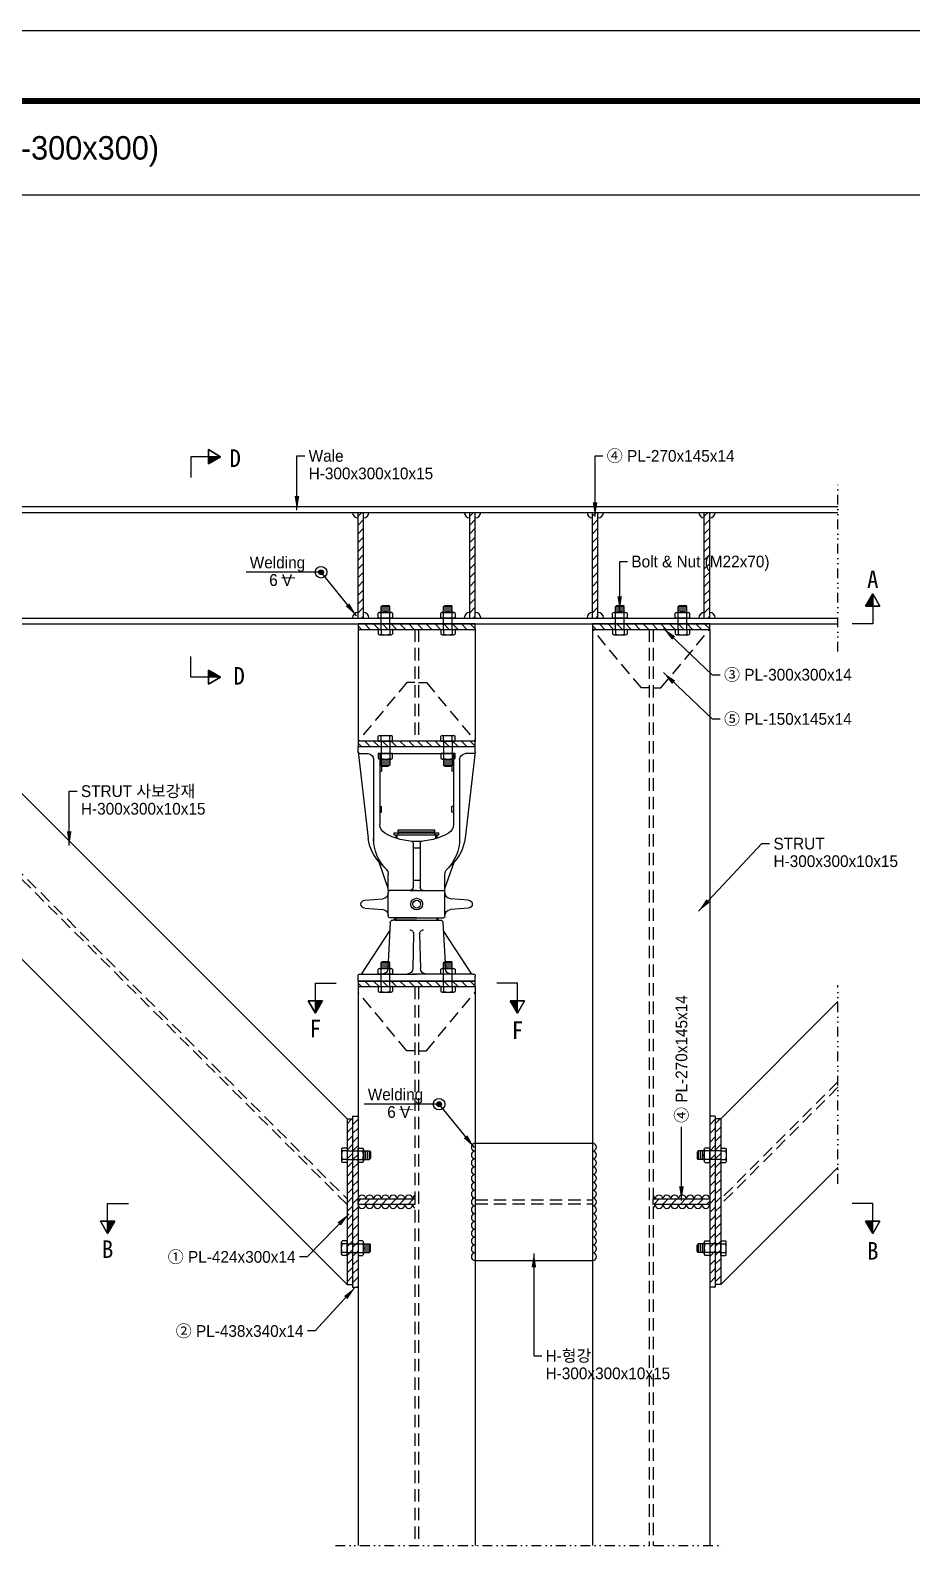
# Model space of a CAD drawing. Header units: millimetres. Extents: x 1073475 to 2890243, y -1340830 to -367733.
# Drawn here: x 2740771 to 2743025, y -371644 to -367733 of the extents above; entities that cross this region are included whole.
import ezdxf
from ezdxf.enums import TextEntityAlignment as Align

# ---------------------------------------------------------------- set-up
doc = ezdxf.new("R2010")
doc.units = ezdxf.units.MM
doc.header["$LTSCALE"] = 50
doc.linetypes.add('DIVIDE', pattern=[1.25, 0.5, -0.25, 0, -0.25, 0, -0.25])
doc.linetypes.add('HIDDEN', pattern=[9.525, 6.35, -3.175])
for name, color, linetype in [('11', 11, 'Continuous'), ('C-BN', 1, 'Continuous'), ('C-CEN-DI', 1, 'DIVIDE'), ('C-DIM', 7, 'Continuous'), ('C-li', 41, 'Continuous'), ('C-PLATE', 135, 'Continuous'), ('C-ST-CEN', 1, 'HIDDEN'), ('C-WALE-1', 3, 'Continuous'), ('C-WALE-2', 1, 'Continuous'), ('C-WELDING', 41, 'Continuous'), ('C-단면', 7, 'Continuous'), ('TEX', 3, 'Continuous'), ('TEXT', 3, 'Continuous'), ('TITLE-2', 3, 'Continuous'), ('유압JACK', 2, 'Continuous')]:
    doc.layers.add(name, color=color, linetype=linetype)
doc.styles.add('RXHG', font='arial.ttf')
doc.styles.add('굴림', font='')
doc.styles.add('돋움', font='')
doc.styles.get('굴림').set_extended_font_data('DotumChe')
doc.styles.get('돋움').set_extended_font_data('Dotum')
doc.dimstyles.new('SAM-LE-LE-상', dxfattribs={"dimscale": 0.1, "dimtxt": 300, "dimasz": 360, "dimexe": 70, "dimexo": 0, "dimgap": 100, "dimtad": 1, "dimdec": 0, "dimzin": 0, "dimdsep": 46, "dimlunit": 6, "dimtxsty": '돋움', "dimblk": 'NONE', "dimcen": 100, "dimclrd": 8, "dimclre": 8, "dimclrt": 256, "dimadec": 0, "dimazin": 0, "dimtfac": 1, "dimtdec": 0, "dimtix": 1, "dimtmove": 2, "dimatfit": 3, "dimfxl": 70, "dimtolj": 1, "dimtzin": 0, "dimlwd": -1, "dimlwe": -1, "dimarcsym": 0})
pattern_1 = [(45, (3192596.885, -1368010.197), (-11.22532015, 11.22532015), [])]

# ---------------------------------------------------------------- blocks, each defined once
blk = doc.blocks.new('dbox')
at = {"layer": '11'}
blk.add_line((4288, 57600), (81088, 57600), dxfattribs=at)
at = {"layer": '11', "const_width": 150}
blk.add_lwpolyline([(81088, 1800), (4288, 1800), (4288, 57600), (81088, 57600)], close=True, dxfattribs=at)
at = {"layer": 'TEXT', "color": 7}
blk.add_line((0, 59400), (84100, 59400), dxfattribs=at)
at = {"layer": 'TEX', "color": 6, "linetype": 'Continuous', "style": 'RXHG', "width": 1}
for tag, p in [('일자', (76628, 15972)), ('축척', (76628, 13925)), ('설계번호', (76684, 12170))]:
    blk.add_attdef(tag, p, '', height=300, dxfattribs=at)
at = {"layer": 'TEX', "color": 7, "linetype": 'Continuous', "style": 'RXHG', "width": 1}
blk.add_attdef('파일명', (81840, 4453), '', height=300, rotation=90, dxfattribs=at)
at = {"layer": 'TEX', "linetype": 'Continuous', "style": 'RXHG', "width": 1}
for tag, p in [('도면명-1', (77799, 3389)), ('도면명-2', (77799, 2662))]:
    blk.add_attdef(tag, text='', height=400, dxfattribs=at).set_placement(p, align=Align.CENTER)
blk = doc.blocks.new('1231456756')
at = {"layer": 'C-BN'}
for p, q in [((0, 14.8), (0, -14.8)), ((14.1, 11), (0, 11)), ((14.1, 18.5), (1.8, 18.5)), ((14.1, 18.5), (14.1, -18.3)), ((42.1, -18.5), (42.1, 18.5)), ((42.1, 18.5), (54.3, 18.5)), ((42.1, 11), (71.6, 11)), ((56.1, 14.8), (56.1, -14.8)), ((60.6, 11), (60.6, -11)), ((65.6, 11), (65.6, -11)), ((70.6, 11), (70.6, -11)), ((71.6, 11), (74.1, 7.5)), ((74.1, 7.5), (74.1, -7.5)), ((14.1, -11), (0, -11)), ((14.1, -18.5), (1.8, -18.5)), ((14.1, -18.5), (14.1, -16.3)), ((42.1, -11), (71.6, -11)), ((54.3, -18.5), (42.1, -18.5)), ((71.6, -11), (74.1, -7.5))]:
    blk.add_line(p, q, dxfattribs=at)
at = {"layer": 'C-BN', "linetype": 'HIDDEN', "ltscale": 0.5}
for p, q in [((14.1, 11), (42.1, 11)), ((14.1, -11), (42.1, -11))]:
    blk.add_line(p, q, dxfattribs=at)
at = {"layer": 'C-BN'}
for centre, radius, start, end in [((4.8, 14.8), 4.82, 128.9483, 231.0517), ((34.7, 0), 34.7, 161.5074, 198.4926), ((51.3, 14.8), 4.82, 308.9483, 51.0517), ((21.4, 0), 34.7, 341.5074, 18.4926), ((4.8, -14.8), 4.82, 128.9483, 231.0517), ((51.3, -14.8), 4.82, 308.9483, 51.0517)]:
    blk.add_arc(centre, radius, start, end, dxfattribs=at)
blk = doc.blocks.new('A$C4D603F2C')
at = {"layer": 'C-BN'}
for p, q in [((-18.5, 0), (-18.5, 12.3)), ((-18.5, 0), (-16.3, 0)), ((18.5, 0), (-18.3, 0)), ((14.8, 14.1), (-14.8, 14.1)), ((-11, 0), (-11, 14.1)), ((11, 0), (11, 14.1)), ((18.5, 0), (18.5, 12.3)), ((-18.5, -29), (18.5, -29)), ((-18.5, -41.3), (-18.5, -29)), ((-11, -29), (-11, -58.5)), ((11, -29), (11, -58.5)), ((18.5, -29), (18.5, -41.3)), ((14.8, -43.1), (-14.8, -43.1)), ((11, -47.5), (-11, -47.5)), ((11, -52.5), (-11, -52.5)), ((11, -57.5), (-11, -57.5)), ((-11, -58.5), (-7.5, -61)), ((7.5, -61), (-7.5, -61)), ((11, -58.5), (7.5, -61))]:
    blk.add_line(p, q, dxfattribs=at)
at = {"layer": 'C-BN', "linetype": 'HIDDEN', "ltscale": 0.5}
for p, q in [((-11, 0), (-11, -29)), ((11, 0), (11, -29))]:
    blk.add_line(p, q, dxfattribs=at)
at = {"layer": 'C-BN'}
for centre, radius, start, end in [((-14.8, 9.2), 4.82, 38.9483, 141.0517), ((0, -20.6), 34.7, 71.5074, 108.4926), ((14.8, 9.2), 4.82, 38.9483, 141.0517), ((-14.8, -38.2), 4.82, 218.9483, 321.0517), ((0, -8.4), 34.7, 251.5074, 288.4926), ((14.8, -38.2), 4.82, 218.9483, 321.0517)]:
    blk.add_arc(centre, radius, start, end, dxfattribs=at)
blk = doc.blocks.new('A$C26452653')
at = {"layer": '유압JACK'}
for p, q in [((0, 600), (0, 587)), ((0, 600), (300, 600)), ((300, 600), (0, 600)), ((300, 600), (300, 587)), ((5, 582), (61.5, 582)), ((5, 582), (150, 582)), ((5, 582), (125.3, 582)), ((9, 582), (81.6, 471.2)), ((82.7, 449.7), (76.5, 567.8)), ((295, 582), (139.4, 582)), ((142.3, 479.2), (140.3, 567.3)), ((157.7, 479.2), (159.7, 567.3)), ((295, 582), (174.7, 582)), ((217.3, 449.7), (223.5, 567.8)), ((291, 582), (218.4, 471.2)), ((295, 582), (238.5, 582)), ((77.5, 434), (77.5, 431.8)), ((77.5, 431.8), (77.5, 372)), ((150, 438), (81.5, 438)), ((150, 444), (88.7, 444)), ((94.6, 444), (94.6, 438)), ((94.6, 444), (205.4, 444)), ((94.6, 438), (205.4, 438)), ((97.6, 444), (97.6, 438)), ((150, 444), (211.3, 444)), ((150, 438), (218.5, 438)), ((202.4, 444), (202.4, 438)), ((205.4, 444), (205.4, 438)), ((222.5, 434), (222.5, 431.8)), ((222.5, 431.8), (222.5, 372)), ((17.5, 413), (63.7, 416.9)), ((17.5, 393), (63.7, 389.1)), ((282.5, 413), (236.3, 416.9)), ((282.5, 393), (236.3, 389.1)), ((77.5, 363), (54.2, 295.5)), ((77.5, 374.2), (77.5, 372)), ((77.5, 373), (77.5, 372)), ((133.5, 368), (77.5, 368)), ((77.5, 368), (77.5, 327.3)), ((150, 368), (81.5, 368)), ((133.5, 368), (222.5, 368)), ((141, 247.2), (141, 360.5)), ((150, 368), (218.5, 368)), ((159, 247.2), (159, 360.5)), ((222.5, 374.2), (222.5, 372)), ((222.5, 373), (222.5, 372)), ((222.5, 368), (222.5, 327.3)), ((222.5, 363), (245.8, 295.5)), ((141, 341.4), (159, 341.4)), ((69.5, 311), (57.4, 298.8)), ((230.5, 311), (242.6, 298.8)), ((40, 33), (40, 244.1)), ((100.6, 235.2), (100.6, 226)), ((141, 258.7), (159, 258.7)), ((199.4, 235.2), (199.4, 226)), ((260, 33), (260, 244.1)), ((0, 13), (26, 234.5)), ((56, 21), (56, 199.5)), ((92.2, 226), (92.2, 221)), ((92.2, 226), (207.2, 226)), ((92.2, 221), (207.2, 221)), ((97.6, 234.2), (97.6, 226)), ((97.6, 226), (197, 226)), ((102.5, 226), (102.5, 221)), ((103, 226), (103, 221)), ((103, 221), (195, 221)), ((103, 218), (103, 213)), ((103, 218), (195, 218)), ((103, 213), (197, 213)), ((105, 221), (105, 218)), ((195, 221), (197, 221)), ((195, 221), (195, 218)), ((195, 218), (197, 218)), ((197, 226), (197, 221)), ((197, 226), (197, 221)), ((197, 226), (202.4, 226)), ((197, 218), (197, 213)), ((197.4, 226), (197.4, 221)), ((202.4, 234.2), (202.4, 226)), ((207.2, 226), (207.2, 221)), ((244, 21), (244, 199.5)), ((300, 13), (274, 234.5)), ((56, 168), (60, 168)), ((60, 168), (60, 153)), ((240, 168), (240, 153)), ((244, 168), (240, 168)), ((56, 153), (60, 153)), ((244, 153), (240, 153)), ((56, 63), (60, 63)), ((56, 48), (60, 48)), ((60, 48), (60, 63)), ((244, 63), (240, 63)), ((240, 48), (240, 63)), ((244, 48), (240, 48)), ((0, 13), (0, 0)), ((0, 0), (300, 0)), ((5, 18), (25, 18)), ((59, 18), (241, 18)), ((295, 18), (275, 18)), ((300, 13), (300, 0))]:
    blk.add_line(p, q, dxfattribs=at)
for centre, radius, start, end in [((5, 587), 5, 180, 270), ((295, 587), 5, 270, 0), ((61.5, 567), 15, 3, 90), ((125.3, 567), 15, 1.2674, 90), ((174.7, 567), 15, 90, 178.7326), ((238.5, 567), 15, 90, 177), ((132.3, 479), 10, 270, 1.2674), ((167.7, 479), 10, 178.7326, 270), ((62.5, 431.8), 15, 274.7636, 0), ((81.5, 434), 4, 90, 180), ((88.7, 450), 6, 183, 270), ((211.3, 450), 6, 270, 357), ((218.5, 434), 4, 0, 90), ((237.5, 431.8), 15, 180, 265.2364), ((17.5, 403), 10, 90, 270), ((150, 403), 15, 90, 270), ((150, 403), 10, 90, 270), ((150, 403), 15, 270, 90), ((150, 403), 10, 270, 90), ((282.5, 403), 10, 270, 90), ((62.5, 374.2), 15, 0, 85.2364), ((81.5, 372), 4, 180, 270), ((133.5, 360.5), 7.5, 0, 90), ((166.5, 360.5), 7.5, 90, 180), ((218.5, 372), 4, 270, 0), ((237.5, 374.2), 15, 94.7636, 180), ((150, 236), 110, 135.3602, 180), ((57.5, 327.3), 20, 315.3602, 0), ((242.5, 327.3), 20, 180, 224.6398), ((150, 236), 110, 0, 44.6398), ((135.2, 221.1), 110, 135, 172.9969), ((164.8, 221.1), 110, 7.0031, 45), ((150, 78.8), 164, 90, 119.7623), ((136, 247.2), 5, 274.7518, 0), ((150, 78.8), 164, 60.2377, 90), ((164, 247.2), 5, 180, 265.2482), ((81, 199.5), 25, 119.7623, 180), ((219, 199.5), 25, 0, 60.2377), ((5, 13), 5, 90, 180), ((25, 33), 15, 270, 0), ((59, 21), 3, 180, 270), ((241, 21), 3, 270, 0), ((275, 33), 15, 180, 270), ((295, 13), 5, 0, 90)]:
    blk.add_arc(centre, radius, start, end, dxfattribs=at)
blk = doc.blocks.new('_None')

msp = doc.modelspace()

# ---------------------------------------------------------------- hatches: boundary and pattern name
at = {"layer": 'C-DIM'}
h = msp.add_hatch(color=1, dxfattribs=at)
edge = h.paths.add_edge_path()
edge.add_arc((2741514.4, -369118.8), 6.17, 0, 360)
h = msp.add_hatch(color=1, dxfattribs=at)
edge = h.paths.add_edge_path()
edge.add_arc((2741816.4, -370479.7), 6.17, 0, 360)
at = {"layer": 'C-PLATE'}
h = msp.add_hatch(dxfattribs=at)
h.set_pattern_fill('ANSI31', color=256, scale=5, style=0)
h.set_pattern_definition([(45, (4917496.382, -113448.582), (-11.22532015, 11.22532015), [])])
h.paths.add_polyline_path([(2741623, -368965.9), (2741609, -368965.9), (2741609, -369235.9), (2741623, -369235.9)])
h = msp.add_hatch(dxfattribs=at)
h.set_pattern_fill('ANSI31', color=256, scale=5, style=0)
h.set_pattern_definition([(45, (4917782.382, -113448.582), (-11.22532015, 11.22532015), [])])
h.paths.add_polyline_path([(2741909, -368965.9), (2741895, -368965.9), (2741895, -369235.9), (2741909, -369235.9)])
h = msp.add_hatch(dxfattribs=at)
h.set_pattern_fill('ANSI31', color=256, scale=5, style=0)
h.set_pattern_definition([(45, (4918096.382, -113448.582), (-11.22532015, 11.22532015), [])])
h.paths.add_polyline_path([(2742223, -368965.9), (2742209, -368965.9), (2742209, -369235.9), (2742223, -369235.9)])
h = msp.add_hatch(dxfattribs=at)
h.set_pattern_fill('ANSI31', color=256, scale=5, style=0)
h.set_pattern_definition([(45, (4918382.382, -113448.582), (-11.22532015, 11.22532015), [])])
h.paths.add_polyline_path([(2742509, -368965.9), (2742495, -368965.9), (2742495, -369235.9), (2742509, -369235.9)])
h = msp.add_hatch(dxfattribs=at)
h.set_pattern_fill('ANSI31', color=256, scale=5, angle=90, style=0)
h.set_pattern_definition([(135, (4920136.493, -114066.585), (-11.22532015, -11.22532015), [])])
h.paths.add_polyline_path([(2741909, -369264.9), (2741909, -369250.9), (2741609, -369250.9), (2741609, -369264.9)])
h = msp.add_hatch(dxfattribs=at)
h.set_pattern_fill('ANSI31', color=256, scale=5, angle=90, style=0)
h.set_pattern_definition([(135, (4920736.493, -114066.585), (-11.22532015, -11.22532015), [])])
h.paths.add_polyline_path([(2742509, -369264.9), (2742509, -369250.9), (2742209, -369250.9), (2742209, -369264.9)])
h = msp.add_hatch(dxfattribs=at)
h.set_pattern_fill('ANSI31', color=256, scale=5, angle=90, style=0)
h.set_pattern_definition([(135, (4920136.493, -114366.585), (-11.22532015, -11.22532015), [])])
h.paths.add_polyline_path([(2741909, -369564.9), (2741909, -369550.9), (2741609, -369550.9), (2741609, -369564.9)])
h = msp.add_hatch(dxfattribs=at)
h.set_pattern_fill('ANSI31', color=256, scale=5, angle=90, style=0)
h.set_pattern_definition([(135, (4920136.493, -114980.585), (-11.22532015, -11.22532015), [])])
h.paths.add_polyline_path([(2741909, -370178.9), (2741909, -370164.9), (2741609, -370164.9), (2741609, -370178.9)])
h = msp.add_hatch(dxfattribs=at)
h.set_pattern_fill('ANSI31', color=256, scale=5, style=0)
h.set_pattern_definition([(45, (2513552.675, -418167.189), (-11.2253202, 11.2253202), [])])
h.paths.add_polyline_path([(2741595, -370517.2), (2741581, -370517.2), (2741581, -370599.4), (2741595, -370599.4)])
h.paths.add_polyline_path([(2741595, -370599.4), (2741581, -370599.4), (2741581, -370621.4), (2741595, -370621.4)])
h.paths.add_polyline_path([(2741595, -370621.4), (2741581, -370621.4), (2741581, -370628.7), (2741581, -370628.9), (2741581, -370837.2), (2741595, -370837.2)])
h.paths.add_polyline_path([(2741595, -370859.2), (2741581, -370859.2), (2741581, -370866.7), (2741581, -370941.4), (2741595, -370941.4)])
h.paths.add_polyline_path([(2741595, -370837.2), (2741581, -370837.2), (2741581, -370859.2), (2741595, -370859.2)])
h = msp.add_hatch(dxfattribs=at)
h.set_pattern_fill('ANSI31', color=256, scale=5, style=0)
h.set_pattern_definition([(45, (2512738.675, -418167.189), (-11.2253202, 11.2253202), [])])
h.paths.add_polyline_path([(2741609, -370510.2), (2741595, -370510.2), (2741595, -370599.4), (2741609, -370599.4)])
h.paths.add_polyline_path([(2741609, -370599.4), (2741595, -370599.4), (2741595, -370621.4), (2741609, -370621.4)])
h.paths.add_polyline_path([(2741609, -370621.4), (2741595, -370621.4), (2741595, -370628.9), (2741595, -370837.2), (2741609, -370837.2)])
h.paths.add_polyline_path([(2741609, -370837.2), (2741595, -370837.2), (2741595, -370859.2), (2741609, -370859.2)])
h.paths.add_polyline_path([(2741609, -370859.2), (2741595, -370859.2), (2741595, -370866.7), (2741595, -370948.2), (2741609, -370948.2)])
h = msp.add_hatch(dxfattribs=at)
h.set_pattern_fill('ANSI31', color=256, scale=5, style=0)
h.set_pattern_definition([(45, (2513652.675, -418167.189), (-11.2253202, 11.2253202), [])])
h.paths.add_polyline_path([(2742523, -370510.2), (2742509, -370510.2), (2742509, -370599.4), (2742523, -370599.4)])
h.paths.add_polyline_path([(2742509, -370621.4), (2742523, -370621.4), (2742523, -370599.4), (2742509, -370599.4)])
h.paths.add_polyline_path([(2742509, -370837.2), (2742523, -370837.2), (2742523, -370621.4), (2742509, -370621.4), (2742509, -370628.9)])
h.paths.add_polyline_path([(2742523, -370837.2), (2742509, -370837.2), (2742509, -370859.2), (2742523, -370859.2)])
h.paths.add_polyline_path([(2742509, -370948.2), (2742523, -370948.2), (2742523, -370859.2), (2742509, -370859.2), (2742509, -370866.7)])
h = msp.add_hatch(dxfattribs=at)
h.set_pattern_fill('ANSI31', color=256, scale=5, style=0)
h.set_pattern_definition([(45, (2514494.675, -418167.321), (-11.2253202, 11.2253202), [])])
h.paths.add_polyline_path([(2742537, -370517.3), (2742523, -370517.3), (2742523, -370599.5), (2742537, -370599.5)])
h.paths.add_polyline_path([(2742537, -370599.5), (2742523, -370599.5), (2742523, -370621.5), (2742537, -370621.5)])
h.paths.add_polyline_path([(2742537, -370621.5), (2742523, -370621.5), (2742523, -370628.8), (2742523, -370629), (2742523, -370837.3), (2742537, -370837.3)])
h.paths.add_polyline_path([(2742537, -370859.3), (2742523, -370859.3), (2742523, -370866.8), (2742523, -370941.6), (2742537, -370941.6)])
h.paths.add_polyline_path([(2742537, -370837.3), (2742523, -370837.3), (2742523, -370859.3), (2742537, -370859.3)])
h = msp.add_hatch(dxfattribs=at)
h.set_pattern_fill('ANSI31', color=256, scale=5, style=0)
h.set_pattern_definition(pattern_1)
h.paths.add_polyline_path([(2741754, -370722.3), (2741609, -370722.3), (2741609, -370736.3), (2741754, -370736.3)])
h = msp.add_hatch(dxfattribs=at)
h.set_pattern_fill('ANSI31', color=256, scale=5, style=0)
h.set_pattern_definition(pattern_1)
h.paths.add_polyline_path([(2742509, -370722.3), (2742364, -370722.3), (2742364, -370736.3), (2742509, -370736.3)])

# ---------------------------------------------------------------- linework, layer by layer
at = {"layer": 'C-BN'}
for p, q in [((2741660.6, -369235.9, 0), (2741660.6, -369223.6, 0)), ((2741664.3, -369221.8, 0), (2741693.8, -369221.8, 0)), ((2741668.1, -369206.4, 0), (2741671.6, -369203.9, 0)), ((2741668.1, -369235.9, 0), (2741668.1, -369206.4, 0)), ((2741668.1, -369207.4, 0), (2741690.1, -369207.4, 0)), ((2741668.1, -369212.4, 0), (2741690.1, -369212.4, 0)), ((2741668.1, -369217.4, 0), (2741690.1, -369217.4, 0)), ((2741671.6, -369203.9, 0), (2741686.6, -369203.9, 0)), ((2741690.1, -369206.4, 0), (2741686.6, -369203.9, 0)), ((2741690.1, -369235.9, 0), (2741690.1, -369206.4, 0)), ((2741697.6, -369223.6, 0), (2741697.6, -369235.9, 0)), ((2741820.6, -369235.9, 0), (2741820.6, -369223.6, 0)), ((2741824.3, -369221.8, 0), (2741853.8, -369221.8, 0)), ((2741828.1, -369206.4, 0), (2741831.6, -369203.9, 0)), ((2741828.1, -369235.9, 0), (2741828.1, -369206.4, 0)), ((2741828.1, -369207.4, 0), (2741850.1, -369207.4, 0)), ((2741828.1, -369212.4, 0), (2741850.1, -369212.4, 0)), ((2741828.1, -369217.4, 0), (2741850.1, -369217.4, 0)), ((2741831.6, -369203.9, 0), (2741846.6, -369203.9, 0)), ((2741850.1, -369206.4, 0), (2741846.6, -369203.9, 0)), ((2741850.1, -369235.9, 0), (2741850.1, -369206.4, 0)), ((2741857.6, -369223.6, 0), (2741857.6, -369235.9, 0)), ((2741697.6, -369235.9, 0), (2741660.6, -369235.9, 0)), ((2741660.6, -369264.9, 0), (2741697.4, -369264.9, 0)), ((2741660.6, -369264.9, 0), (2741660.6, -369277.1, 0)), ((2741668.1, -369264.9, 0), (2741668.1, -369278.9, 0)), ((2741690.1, -369264.9, 0), (2741690.1, -369278.9, 0)), ((2741697.6, -369264.9, 0), (2741695.4, -369264.9, 0)), ((2741697.6, -369264.9, 0), (2741697.6, -369277.1, 0)), ((2741857.6, -369235.9, 0), (2741820.6, -369235.9, 0)), ((2741820.6, -369264.9, 0), (2741857.4, -369264.9, 0)), ((2741820.6, -369264.9, 0), (2741820.6, -369277.1, 0)), ((2741828.1, -369264.9, 0), (2741828.1, -369278.9, 0)), ((2741850.1, -369264.9, 0), (2741850.1, -369278.9, 0)), ((2741857.6, -369264.9, 0), (2741855.4, -369264.9, 0)), ((2741857.6, -369264.9, 0), (2741857.6, -369277.1, 0)), ((2741664.3, -369278.9, 0), (2741693.8, -369278.9, 0)), ((2741824.3, -369278.9, 0), (2741853.8, -369278.9, 0)), ((2741660.6, -369550.9, 0), (2741660.6, -369538.6, 0)), ((2741664.3, -369536.8, 0), (2741693.8, -369536.8, 0)), ((2741668.1, -369550.9, 0), (2741668.1, -369536.8, 0)), ((2741690.1, -369550.9, 0), (2741690.1, -369536.8, 0)), ((2741697.6, -369550.9, 0), (2741697.6, -369538.6, 0)), ((2741820.6, -369550.9, 0), (2741820.6, -369538.6, 0)), ((2741824.3, -369536.8, 0), (2741853.8, -369536.8, 0)), ((2741828.1, -369550.9, 0), (2741828.1, -369536.8, 0)), ((2741850.1, -369550.9, 0), (2741850.1, -369536.8, 0)), ((2741857.6, -369550.9, 0), (2741857.6, -369538.6, 0)), ((2741660.6, -369550.9, 0), (2741697.4, -369550.9, 0)), ((2741697.6, -369582.9, 0), (2741660.6, -369582.9, 0)), ((2741660.6, -369582.9, 0), (2741660.6, -369595.1, 0)), ((2741668.1, -369582.9, 0), (2741668.1, -369612.4, 0)), ((2741690.1, -369582.9, 0), (2741690.1, -369612.4, 0)), ((2741697.6, -369550.9, 0), (2741695.4, -369550.9, 0)), ((2741697.6, -369595.1, 0), (2741697.6, -369582.9, 0)), ((2741820.6, -369550.9, 0), (2741857.4, -369550.9, 0)), ((2741857.6, -369582.9, 0), (2741820.6, -369582.9, 0)), ((2741820.6, -369582.9, 0), (2741820.6, -369595.1, 0)), ((2741828.1, -369582.9, 0), (2741828.1, -369612.4, 0)), ((2741850.1, -369582.9, 0), (2741850.1, -369612.4, 0)), ((2741857.6, -369550.9, 0), (2741855.4, -369550.9, 0)), ((2741857.6, -369595.1, 0), (2741857.6, -369582.9, 0)), ((2741664.3, -369596.9, 0), (2741693.8, -369596.9, 0)), ((2741668.1, -369601.4, 0), (2741690.1, -369601.4, 0)), ((2741668.1, -369606.4, 0), (2741690.1, -369606.4, 0)), ((2741668.1, -369611.4, 0), (2741690.1, -369611.4, 0)), ((2741668.1, -369612.4, 0), (2741671.6, -369614.9, 0)), ((2741671.6, -369614.9, 0), (2741686.6, -369614.9, 0)), ((2741690.1, -369612.4, 0), (2741686.6, -369614.9, 0)), ((2741824.3, -369596.9, 0), (2741853.8, -369596.9, 0)), ((2741828.1, -369601.4, 0), (2741850.1, -369601.4, 0)), ((2741828.1, -369606.4, 0), (2741850.1, -369606.4, 0)), ((2741828.1, -369611.4, 0), (2741850.1, -369611.4, 0)), ((2741828.1, -369612.4, 0), (2741831.6, -369614.9, 0)), ((2741831.6, -369614.9, 0), (2741846.6, -369614.9, 0)), ((2741850.1, -369612.4, 0), (2741846.6, -369614.9, 0)), ((2741668.1, -370117.4, 0), (2741671.6, -370114.9, 0)), ((2741668.1, -370146.9, 0), (2741668.1, -370117.4, 0)), ((2741668.1, -370118.4, 0), (2741690.1, -370118.4, 0)), ((2741668.1, -370123.4, 0), (2741690.1, -370123.4, 0)), ((2741668.1, -370128.4, 0), (2741690.1, -370128.4, 0)), ((2741671.6, -370114.9, 0), (2741686.6, -370114.9, 0)), ((2741690.1, -370117.4, 0), (2741686.6, -370114.9, 0)), ((2741690.1, -370146.9, 0), (2741690.1, -370117.4, 0)), ((2741828.1, -370117.4, 0), (2741831.6, -370114.9, 0)), ((2741828.1, -370146.9, 0), (2741828.1, -370117.4, 0)), ((2741828.1, -370118.4, 0), (2741850.1, -370118.4, 0)), ((2741828.1, -370123.4, 0), (2741850.1, -370123.4, 0)), ((2741828.1, -370128.4, 0), (2741850.1, -370128.4, 0)), ((2741831.6, -370114.9, 0), (2741846.6, -370114.9, 0)), ((2741850.1, -370117.4, 0), (2741846.6, -370114.9, 0)), ((2741850.1, -370146.9, 0), (2741850.1, -370117.4, 0)), ((2741660.6, -370146.9, 0), (2741660.6, -370134.6, 0)), ((2741697.6, -370146.9, 0), (2741660.6, -370146.9, 0)), ((2741664.3, -370132.8, 0), (2741693.8, -370132.8, 0)), ((2741697.6, -370134.6, 0), (2741697.6, -370146.9, 0)), ((2741820.6, -370146.9, 0), (2741820.6, -370134.6, 0)), ((2741857.6, -370146.9, 0), (2741820.6, -370146.9, 0)), ((2741824.3, -370132.8, 0), (2741853.8, -370132.8, 0)), ((2741857.6, -370134.6, 0), (2741857.6, -370146.9, 0)), ((2741660.6, -370178.9, 0), (2741697.4, -370178.9, 0)), ((2741660.6, -370178.9, 0), (2741660.6, -370191.1, 0)), ((2741664.3, -370192.9, 0), (2741693.8, -370192.9, 0)), ((2741668.1, -370178.9, 0), (2741668.1, -370192.9, 0)), ((2741690.1, -370178.9, 0), (2741690.1, -370192.9, 0)), ((2741697.6, -370178.9, 0), (2741695.4, -370178.9, 0)), ((2741697.6, -370178.9, 0), (2741697.6, -370191.1, 0)), ((2741820.6, -370178.9, 0), (2741857.4, -370178.9, 0)), ((2741820.6, -370178.9, 0), (2741820.6, -370191.1, 0)), ((2741824.3, -370192.9, 0), (2741853.8, -370192.9, 0)), ((2741828.1, -370178.9, 0), (2741828.1, -370192.9, 0)), ((2741850.1, -370178.9, 0), (2741850.1, -370192.9, 0)), ((2741857.6, -370178.9, 0), (2741855.4, -370178.9, 0)), ((2741857.6, -370178.9, 0), (2741857.6, -370191.1, 0))]:
    msp.add_line(p, q, dxfattribs=at)
at = {"layer": 'C-BN', "linetype": 'HIDDEN', "ltscale": 0.5}
for p, q in [((2741668.1, -369264.9, 0), (2741668.1, -369235.9, 0)), ((2741690.1, -369264.9, 0), (2741690.1, -369235.9, 0)), ((2741828.1, -369264.9, 0), (2741828.1, -369235.9, 0)), ((2741850.1, -369264.9, 0), (2741850.1, -369235.9, 0)), ((2741668.1, -369550.9, 0), (2741668.1, -369582.9, 0)), ((2741690.1, -369550.9, 0), (2741690.1, -369582.9, 0)), ((2741828.1, -369550.9, 0), (2741828.1, -369582.9, 0)), ((2741850.1, -369550.9, 0), (2741850.1, -369582.9, 0)), ((2741668.1, -370178.9, 0), (2741668.1, -370146.9, 0)), ((2741690.1, -370178.9, 0), (2741690.1, -370146.9, 0)), ((2741828.1, -370178.9, 0), (2741828.1, -370146.9, 0)), ((2741850.1, -370178.9, 0), (2741850.1, -370146.9, 0))]:
    msp.add_line(p, q, dxfattribs=at)
at = {"layer": 'C-BN'}
for centre, radius, start, end in [((2741664.3, -369226.6, 0), 4.82, 38.9483, 141.0517), ((2741679.1, -369256.5, 0), 34.7, 71.5074, 108.4926), ((2741693.8, -369226.6, 0), 4.82, 38.9483, 141.0517), ((2741824.3, -369226.6, 0), 4.82, 38.9483, 141.0517), ((2741839.1, -369256.5, 0), 34.7, 71.5074, 108.4926), ((2741853.8, -369226.6, 0), 4.82, 38.9483, 141.0517), ((2741664.3, -369274.1, 0), 4.82, 218.9483, 321.0517), ((2741679.1, -369244.2, 0), 34.7, 251.5074, 288.4926), ((2741693.8, -369274.1, 0), 4.82, 218.9483, 321.0517), ((2741824.3, -369274.1, 0), 4.82, 218.9483, 321.0517), ((2741839.1, -369244.2, 0), 34.7, 251.5074, 288.4926), ((2741853.8, -369274.1, 0), 4.82, 218.9483, 321.0517), ((2741664.3, -369541.6, 0), 4.82, 38.9483, 141.0517), ((2741679.1, -369571.5, 0), 34.7, 71.5074, 108.4926), ((2741693.8, -369541.6, 0), 4.82, 38.9483, 141.0517), ((2741824.3, -369541.6, 0), 4.82, 38.9483, 141.0517), ((2741839.1, -369571.5, 0), 34.7, 71.5074, 108.4926), ((2741853.8, -369541.6, 0), 4.82, 38.9483, 141.0517), ((2741664.3, -369592.1, 0), 4.82, 218.9483, 321.0517), ((2741679.1, -369562.2, 0), 34.7, 251.5074, 288.4926), ((2741693.8, -369592.1, 0), 4.82, 218.9483, 321.0517), ((2741824.3, -369592.1, 0), 4.82, 218.9483, 321.0517), ((2741839.1, -369562.2, 0), 34.7, 251.5074, 288.4926), ((2741853.8, -369592.1, 0), 4.82, 218.9483, 321.0517), ((2741664.3, -370137.6, 0), 4.82, 38.9483, 141.0517), ((2741679.1, -370167.5, 0), 34.7, 71.5074, 108.4926), ((2741693.8, -370137.6, 0), 4.82, 38.9483, 141.0517), ((2741824.3, -370137.6, 0), 4.82, 38.9483, 141.0517), ((2741839.1, -370167.5, 0), 34.7, 71.5074, 108.4926), ((2741853.8, -370137.6, 0), 4.82, 38.9483, 141.0517), ((2741664.3, -370188.1, 0), 4.82, 218.9483, 321.0517), ((2741679.1, -370158.2, 0), 34.7, 251.5074, 288.4926), ((2741693.8, -370188.1, 0), 4.82, 218.9483, 321.0517), ((2741824.3, -370188.1, 0), 4.82, 218.9483, 321.0517), ((2741839.1, -370158.2, 0), 34.7, 251.5074, 288.4926), ((2741853.8, -370188.1, 0), 4.82, 218.9483, 321.0517)]:
    msp.add_arc(centre, radius, start, end, dxfattribs=at)
at = {"layer": 'C-CEN-DI', "linetype": 'DIVIDE'}
for p, q in [((2742837, -369322, 0), (2742837, -368892.1, 0)), ((2742837, -370683.1, 0), (2742837, -370175.5, 0)), ((2741551.2, -371608.4, 0), (2742543.6, -371608.4, 0))]:
    msp.add_line(p, q, dxfattribs=at)
at = {"layer": 'C-DIM', "color": 1, "const_width": 2, "elevation": 0}
for points in [[(2741412.8, -369133), (2741448.1, -369133)], [(2741714.7, -370493.9), (2741750.1, -370493.9)]]:
    msp.add_lwpolyline(points, dxfattribs=at)
at = {"layer": 'C-DIM', "color": 1}
for centre, radius in [((2741514.4, -369118.8, 0), 14.8), ((2741514.4, -369118.8, 0), 6.17), ((2741816.4, -370479.7, 0), 14.8), ((2741816.4, -370479.7, 0), 6.17)]:
    msp.add_circle(centre, radius, dxfattribs=at)
at = {"layer": 'C-li'}
msp.add_line((2739291.6, -368153.1), (2746330.3, -368153.1), dxfattribs=at)
at = {"layer": 'C-PLATE'}
for p, q in [((2741609, -369235.9, 0), (2741609, -368965.9, 0)), ((2741623, -369235.9, 0), (2741623, -368965.9, 0)), ((2741895, -369235.9, 0), (2741895, -368965.9, 0)), ((2741909, -369235.9, 0), (2741909, -368965.9, 0)), ((2742209, -369235.9, 0), (2742209, -368965.9, 0)), ((2742223, -369235.9, 0), (2742223, -368965.9, 0)), ((2742495, -369235.9, 0), (2742495, -368965.9, 0)), ((2742509, -369235.9, 0), (2742509, -368965.9, 0)), ((2741609, -369264.9, 0), (2741909, -369264.9, 0)), ((2742209, -369264.9, 0), (2742509, -369264.9, 0)), ((2741609, -369564.9, 0), (2741909, -369564.9, 0)), ((2741609, -370178.9, 0), (2741909, -370178.9, 0)), ((2741581, -370517.2, 0), (2741595, -370517.2, 0)), ((2741581, -370517.2, 0), (2741581, -370941.4, 0)), ((2741595, -370510.2, 0), (2741609, -370510.2, 0)), ((2741595, -370510.2, 0), (2741595, -370948.2, 0)), ((2742523, -370510.2, 0), (2742509, -370510.2, 0)), ((2742523, -370510.2, 0), (2742523, -370948.2, 0)), ((2742537, -370517.2, 0), (2742523, -370517.2, 0)), ((2742537, -370517.2, 0), (2742537, -370941.4, 0)), ((2741581, -370941.4, 0), (2741595, -370941.4, 0)), ((2741595, -370948.2, 0), (2741609, -370948.2, 0)), ((2742523, -370948.2, 0), (2742509, -370948.2, 0)), ((2742537, -370941.4, 0), (2742523, -370941.4, 0))]:
    msp.add_line(p, q, dxfattribs=at)
at = {"layer": 'C-PLATE', "elevation": 0}
for points in [[(2741609, -369264.9), (2741909, -369264.9), (2741909, -369250.9), (2741609, -369250.9)], [(2742209, -369264.9), (2742509, -369264.9), (2742509, -369250.9), (2742209, -369250.9)], [(2741609, -369564.9), (2741909, -369564.9), (2741909, -369550.9), (2741609, -369550.9)], [(2741609, -370178.9), (2741909, -370178.9), (2741909, -370164.9), (2741609, -370164.9)], [(2741609, -370722.3), (2741754, -370722.3), (2741754, -370736.3), (2741609, -370736.3)]]:
    msp.add_lwpolyline(points, close=True, dxfattribs=at)
at = {"layer": 'C-PLATE', "ltscale": 0.2, "elevation": 0}
msp.add_lwpolyline([(2742364, -370722.3), (2742509, -370722.3), (2742509, -370736.3), (2742364, -370736.3)], close=True, dxfattribs=at)
at = {"layer": 'C-ST-CEN', "ltscale": 0.1}
for p, q in [((2740109.5, -369264.9, 0), (2741581, -370736.4, 0)), ((2740123.6, -369264.9, 0), (2741581, -370722.2, 0)), ((2741754, -369264.9, 0), (2741754, -369550.9, 0)), ((2741764, -369264.9, 0), (2741764, -369550.9, 0)), ((2742354, -369264.9, 0), (2742354, -371608.4, 0)), ((2742364, -369264.9, 0), (2742364, -371608.4, 0)), ((2741754, -370178.9, 0), (2741754, -371608.4, 0)), ((2741764, -370178.9, 0), (2741764, -371608.4, 0)), ((2742837, -370422.2, 0), (2742537, -370722.2, 0)), ((2742837, -370436.4, 0), (2742537, -370736.4, 0)), ((2741909, -370724.3, 0), (2742209, -370724.3, 0)), ((2741909, -370734.3, 0), (2742209, -370734.3, 0))]:
    msp.add_line(p, q, dxfattribs=at)
at = {"layer": 'C-ST-CEN', "ltscale": 0.1, "elevation": 0}
for points in [[(2742354, -369414.9), (2742334, -369414.9), (2742209, -369264.9)], [(2742364, -369414.9), (2742384, -369414.9), (2742509, -369264.9)], [(2741754, -369400.9), (2741734, -369400.9), (2741609, -369550.9)], [(2741764, -369400.9), (2741784, -369400.9), (2741909, -369550.9)], [(2741754, -370342.9), (2741734, -370342.9), (2741609, -370192.9)], [(2741764, -370342.9), (2741784, -370342.9), (2741909, -370192.9)]]:
    msp.add_lwpolyline(points, dxfattribs=at)
at = {"layer": 'C-WALE-1'}
for p, q in [((2739526.1, -368950.9, 0), (2742837, -368950.9, 0)), ((2739526.1, -369250.9, 0), (2742837, -369250.9, 0)), ((2739904.4, -369264.9, 0), (2741581, -370941.4, 0)), ((2740328.7, -369264.9, 0), (2741581, -370517.2, 0)), ((2741609, -369264.9, 0), (2741609, -369550.9, 0)), ((2741909, -369264.9, 0), (2741909, -369550.9, 0)), ((2742209, -369264.9, 0), (2742209, -371608.4, 0)), ((2742509, -369264.9, 0), (2742509, -371608.4, 0)), ((2741609, -370178.9, 0), (2741609, -371608.4, 0)), ((2741909, -370178.9, 0), (2741909, -371608.4, 0)), ((2742837, -370217.2, 0), (2742537, -370517.2, 0)), ((2741909, -370579.8, 0), (2742209, -370579.8, 0)), ((2742837, -370641.4, 0), (2742537, -370941.4, 0)), ((2741909, -370879.8, 0), (2742209, -370879.8, 0))]:
    msp.add_line(p, q, dxfattribs=at)
at = {"layer": 'C-WALE-2'}
for p, q in [((2739526.1, -368965.9, 0), (2742837, -368965.9, 0)), ((2739526.1, -369235.9, 0), (2742837, -369235.9, 0))]:
    msp.add_line(p, q, dxfattribs=at)
at = {"layer": 'C-WELDING'}
for centre, radius, start, end in [((2741609, -368965.8, 0), 14, 180, 270), ((2741623, -368965.8, 0), 14, 270, 0), ((2741895, -368965.8, 0), 14, 180, 270), ((2741909, -368965.8, 0), 14, 270, 0), ((2742209, -368965.8, 0), 14, 180, 270), ((2742223, -368965.8, 0), 14, 270, 0), ((2742495, -368965.8, 0), 14, 180, 270), ((2742509, -368965.8, 0), 14, 270, 0), ((2741609, -369235.8, 0), 14, 90, 180), ((2741623, -369235.8, 0), 14, 0, 90), ((2741895, -369235.8, 0), 14, 90, 180), ((2741909, -369235.8, 0), 14, 0, 90), ((2742209, -369235.8, 0), 14, 90, 180), ((2742223, -369235.8, 0), 14, 0, 90), ((2742495, -369235.8, 0), 14, 90, 180), ((2742509, -369235.8, 0), 14, 0, 90), ((2741909, -370589.8, 0), 10, 90, 270), ((2741909, -370609.8, 0), 10, 90, 270), ((2742209, -370589.8, 0), 10, 270, 90), ((2742209, -370609.8, 0), 10, 270, 90), ((2741909, -370629.8, 0), 10, 90, 270), ((2742209, -370629.8, 0), 10, 270, 90), ((2741909, -370649.8, 0), 10, 90, 270), ((2741909, -370669.8, 0), 10, 90, 270), ((2742209, -370649.8, 0), 10, 270, 90), ((2742209, -370669.8, 0), 10, 270, 90), ((2741619, -370722.3, 0), 10, 0, 180), ((2741639, -370722.3, 0), 10, 0, 180), ((2741659, -370722.3, 0), 10, 0, 180), ((2741679, -370722.3, 0), 10, 0, 180), ((2741699, -370722.3, 0), 10, 0, 180), ((2741719, -370722.3, 0), 10, 0, 180), ((2741739, -370722.3, 0), 10, 0, 180), ((2741759, -370722.3, 0), 10, 120, 180), ((2741909, -370689.8, 0), 10, 90, 270), ((2741909, -370709.8, 0), 10, 90, 270), ((2742209, -370689.8, 0), 10, 270, 90), ((2742209, -370709.8, 0), 10, 270, 90), ((2742359, -370722.3, 0), 10, 0, 60), ((2742379, -370722.3, 0), 10, 0, 180), ((2742399, -370722.3, 0), 10, 0, 180), ((2742419, -370722.3, 0), 10, 0, 180), ((2742439, -370722.3, 0), 10, 0, 180), ((2742459, -370722.3, 0), 10, 0, 180), ((2742479, -370722.3, 0), 10, 0, 180), ((2742499, -370722.3, 0), 10, 0, 180), ((2741619, -370736.3, 0), 10, 180, 0), ((2741639, -370736.3, 0), 10, 180, 0), ((2741659, -370736.3, 0), 10, 180, 0), ((2741679, -370736.3, 0), 10, 180, 0), ((2741699, -370736.3, 0), 10, 180, 0), ((2741719, -370736.3, 0), 10, 180, 0), ((2741739, -370736.3, 0), 10, 180, 0), ((2741759, -370736.3, 0), 10, 180, 240), ((2741909, -370729.8, 0), 10, 90, 270), ((2741909, -370749.8, 0), 10, 90, 270), ((2742209, -370729.8, 0), 10, 270, 90), ((2742209, -370749.8, 0), 10, 270, 90), ((2742359, -370736.3, 0), 10, 300, 0), ((2742379, -370736.3, 0), 10, 180, 0), ((2742399, -370736.3, 0), 10, 180, 0), ((2742419, -370736.3, 0), 10, 180, 0), ((2742439, -370736.3, 0), 10, 180, 0), ((2742459, -370736.3, 0), 10, 180, 0), ((2742479, -370736.3, 0), 10, 180, 0), ((2742499, -370736.3, 0), 10, 180, 0), ((2741909, -370769.8, 0), 10, 90, 270), ((2741909, -370789.8, 0), 10, 90, 270), ((2742209, -370769.8, 0), 10, 270, 90), ((2742209, -370789.8, 0), 10, 270, 90), ((2741909, -370809.8, 0), 10, 90, 270), ((2741909, -370829.8, 0), 10, 90, 270), ((2742209, -370809.8, 0), 10, 270, 90), ((2742209, -370829.8, 0), 10, 270, 90), ((2741909, -370849.8, 0), 10, 90, 270), ((2741909, -370869.8, 0), 10, 90, 270), ((2742209, -370849.8, 0), 10, 270, 90), ((2742209, -370869.8, 0), 10, 270, 90)]:
    msp.add_arc(centre, radius, start, end, dxfattribs=at)
at = {"layer": 'C-단면'}
for p, q in [((2741256.9, -368823.4, 0), (2741180.9, -368823.4, 0)), ((2741256.9, -368823.4, 0), (2741180.9, -368823.4, 0)), ((2742926, -369174.8, 0), (2742926, -369250.9, 0)), ((2742926, -369174.9, 0), (2742926, -369250.9, 0)), ((2742926, -369174.9, 0), (2742926, -369250.9, 0)), ((2741256.9, -369387.4, 0), (2741180.9, -369387.4, 0)), ((2741500.1, -370245.9, 0), (2741500.1, -370169.8, 0)), ((2741500.1, -370245.8, 0), (2741500.1, -370169.8, 0)), ((2742016.8, -370245.9, 0), (2742016.8, -370169.8, 0)), ((2742016.8, -370245.9, 0), (2742016.8, -370169.8, 0)), ((2742016.8, -370245.8, 0), (2742016.8, -370169.8, 0)), ((2740968.5, -370810.2, 0), (2740968.5, -370734.2, 0)), ((2740968.5, -370810.2, 0), (2740968.5, -370734.2, 0)), ((2742926, -370810.2, 0), (2742926, -370734.2, 0)), ((2742926, -370810.2, 0), (2742926, -370734.2, 0)), ((2742926, -370810.2, 0), (2742926, -370734.2, 0))]:
    msp.add_line(p, q, dxfattribs=at)
at = {"layer": 'C-단면', "elevation": 0}
for points in [[(2741257.6, -368823.4), (2741180.9, -368823.4), (2741180.9, -368876.3)], [(2742926, -369174.2), (2742926, -369250.9), (2742873.1, -369250.9)], [(2741257.6, -369387.4), (2741180.9, -369387.4), (2741180.9, -369334.5)], [(2741500.1, -370246.5), (2741500.1, -370169.8), (2741553, -370169.8)], [(2742016.8, -370246.5), (2742016.8, -370169.8), (2741963.9, -370169.8)], [(2740968.5, -370810.9), (2740968.5, -370734.2), (2741021.4, -370734.2)], [(2742926, -370810.9), (2742926, -370734.2), (2742873.1, -370734.2)]]:
    msp.add_lwpolyline(points, dxfattribs=at)
for points in [[(2741226.1, -368841.6), (2741257.6, -368823.4), (2741226.1, -368805.2)], [(2741226.1, -368805.2), (2741257.6, -368823.4), (2741226.1, -368841.6)], [(2742907.8, -369205.7), (2742926, -369174.2), (2742944.2, -369205.7)], [(2742944.2, -369205.7), (2742926, -369174.2), (2742907.8, -369205.7)], [(2741226.1, -369405.6), (2741257.6, -369387.4), (2741226.1, -369369.2)], [(2741226.1, -369369.2), (2741257.6, -369387.4), (2741226.1, -369405.6)], [(2741481.9, -370215), (2741500.1, -370246.5), (2741518.3, -370215)], [(2741518.3, -370215), (2741500.1, -370246.5), (2741481.9, -370215)], [(2742035, -370215), (2742016.8, -370246.5), (2741998.6, -370215)], [(2741998.6, -370215), (2742016.8, -370246.5), (2742035, -370215)], [(2740950.3, -370779.3), (2740968.5, -370810.9), (2740986.7, -370779.3)], [(2740986.7, -370779.3), (2740968.5, -370810.9), (2740950.3, -370779.3)], [(2742944.2, -370779.3), (2742926, -370810.9), (2742907.8, -370779.3)], [(2742907.8, -370779.3), (2742926, -370810.9), (2742944.2, -370779.3)]]:
    msp.add_lwpolyline(points, close=True, dxfattribs=at)
at = {"layer": 'C-단면'}
for points in [[(2741226.1, -368823.4, 0), (2741257.6, -368823.4, 0), (2741226.1, -368841.6, 0), (2741226.1, -368823.4, 0)], [(2741257.6, -368823.4, 0), (2741226.1, -368841.6, 0), (2741226.1, -368823.4, 0)], [(2742926, -369205.7, 0), (2742926, -369174.2, 0), (2742907.8, -369205.7, 0), (2742926, -369205.7, 0)], [(2742926, -369174.2, 0), (2742907.8, -369205.7, 0), (2742926, -369205.7, 0)], [(2741257.6, -369387.4, 0), (2741226.1, -369369.2, 0), (2741226.1, -369387.4, 0)], [(2741226.1, -369387.4, 0), (2741257.6, -369387.4, 0), (2741226.1, -369369.2, 0), (2741226.1, -369387.4, 0)], [(2741500.1, -370246.5, 0), (2741518.3, -370215, 0), (2741500.1, -370215, 0)], [(2741500.1, -370215, 0), (2741500.1, -370246.5, 0), (2741518.3, -370215, 0), (2741500.1, -370215, 0)], [(2742016.8, -370246.5, 0), (2741998.6, -370215, 0), (2742016.8, -370215, 0)], [(2742016.8, -370215, 0), (2742016.8, -370246.5, 0), (2741998.6, -370215, 0), (2742016.8, -370215, 0)], [(2740968.5, -370810.9, 0), (2740986.7, -370779.3, 0), (2740968.5, -370779.3, 0)], [(2740968.5, -370779.3, 0), (2740968.5, -370810.9, 0), (2740986.7, -370779.3, 0), (2740968.5, -370779.3, 0)], [(2742926, -370810.9, 0), (2742907.8, -370779.3, 0), (2742926, -370779.3, 0)], [(2742926, -370779.3, 0), (2742926, -370810.9, 0), (2742907.8, -370779.3, 0), (2742926, -370779.3, 0)]]:
    msp.add_solid(points, dxfattribs=at)

# ---------------------------------------------------------------- block references
at = {"xscale": 0.1, "yscale": 0.1, "zscale": 0.1}
msp.add_blockref('dbox', (2738862.7, -373673.1), dxfattribs=at)
at = {"rotation": 180}
for name, p in [('A$C4D603F2C', (2742279, -369264.9, 0)), ('A$C4D603F2C', (2742439, -369264.9, 0)), ('1231456756', (2742551, -370848.2, 0))]:
    msp.add_blockref(name, p, dxfattribs=at)
msp.add_blockref('1231456756', (2741566.9, -370610.4, 0))
at = {"xscale": -1}
msp.add_blockref('1231456756', (2742551, -370610.4, 0), dxfattribs=at)
at = {"xscale": -1, "rotation": 180}
msp.add_blockref('1231456756', (2741566.9, -370848.2, 0), dxfattribs=at)
at = {"layer": '유압JACK', "xscale": -1, "rotation": 180}
msp.add_blockref('A$C26452653', (2741609, -369564.9, 0), dxfattribs=at)

# ---------------------------------------------------------------- texts
at = {"layer": 'C-DIM', "color": 1, "style": '돋움'}
for s, p in [('Wale', (2741482.8, -368821.1, 0)), ('④ PL-270x145x14', (2742245.5, -368821.1, 0)), ('H-300x300x10x15', (2741482.8, -368866.1, 0)), ('Welding', (2741332.1, -369093.8, 0)), ('Bolt & Nut (M22x70)', (2742308.5, -369091.4, 0)), ('③ PL-300x300x14', (2742545.5, -369380.9, 0)), ('⑤ PL-150x145x14', (2742545.5, -369494.1, 0)), ('STRUT 사보강재', (2740900.2, -369678.9, 0)), ('H-300x300x10x15', (2740900.2, -369723.9, 0)), ('STRUT', (2742672.1, -369813, 0)), ('H-300x300x10x15', (2742672.1, -369858, 0)), ('Welding', (2741634, -370454.7, 0)), ('H-형강', (2742089, -371123.4, 0)), ('H-300x300x10x15', (2742089, -371168.4, 0))]:
    msp.add_text(s, height=30, dxfattribs=at).set_placement(p, align=Align.MIDDLE_LEFT)
for p in [(2741411.3, -369138.8, 0), (2741713.2, -370499.7, 0)]:
    msp.add_text('6 V', height=30, dxfattribs=at).set_placement(p, align=Align.MIDDLE_CENTER)
msp.add_text('④ PL-270x145x14', height=30, rotation=90, dxfattribs=at).set_placement((2742436.5, -370527.8, 0), align=Align.MIDDLE_LEFT)
for s, p in [('① PL-424x300x14', (2741449, -370870.4, 0)), ('② PL-438x340x14', (2741469.4, -371060, 0))]:
    msp.add_text(s, height=30, dxfattribs=at).set_placement(p, align=Align.MIDDLE_RIGHT)
at = {"layer": 'TEXT', "color": 0, "style": '굴림'}
for s, p in [('D', (2741294.8, -368827, 0)), ('A', (2742926.1, -369136.9, 0)), ('D', (2741304.9, -369383.8, 0)), ('F', (2741500, -370286.4, 0)), ('F', (2742017, -370290.6, 0)), ('B', (2740968.4, -370850.7, 0)), ('B', (2742926.1, -370855, 0))]:
    msp.add_text(s, height=45, dxfattribs=at).set_placement(p, align=Align.MIDDLE)
at = {"layer": 'TITLE-2', "style": '돋움'}
msp.add_text('(Wale : H-300x300)', height=60, dxfattribs=at).set_placement((2740419.4, -368033.1), align=Align.MIDDLE_LEFT)

# ---------------------------------------------------------------- leaders
at = {"layer": 'C-DIM'}
for points in [[(2741452.8, -368960.2, 0), (2741452.8, -368821.1, 0), (2741472.8, -368821.1, 0)], [(2742215.5, -368976.3, 0), (2742215.5, -368821.1, 0), (2742235.5, -368821.1, 0)], [(2742278.5, -369216.1, 0), (2742278.5, -369091.4, 0), (2742298.5, -369091.4, 0)], [(2741605, -369230.1, 0), (2741514.4, -369118.8, 0), (2741323.2, -369118.8, 0)], [(2742390.4, -369262.5, 0), (2742515.5, -369380.9, 0), (2742535.5, -369380.9, 0)], [(2742390.4, -369375.7, 0), (2742515.5, -369494.1, 0), (2742535.5, -369494.1, 0)], [(2740870.2, -369818, 0), (2740870.2, -369678.9, 0), (2740890.2, -369678.9, 0)], [(2742480.2, -369985.9, 0), (2742642.1, -369813, 0), (2742662.1, -369813, 0)], [(2741906.9, -370590.9, 0), (2741816.4, -370479.7, 0), (2741625.2, -370479.7, 0)], [(2742436.5, -370726.2, 0), (2742436.5, -370557.8, 0), (2742436.5, -370537.8, 0)], [(2741586.1, -370760.3, 0), (2741479, -370870.4, 0), (2741459, -370870.4, 0)], [(2742059, -370861.5, 0), (2742059, -371123.4, 0), (2742079, -371123.4, 0)], [(2741602, -370948.2, 0), (2741499.4, -371060, 0), (2741479.4, -371060, 0)]]:
    msp.add_leader(points, dimstyle='SAM-LE-LE-상', dxfattribs=at)

doc.saveas('drawing.dxf')
